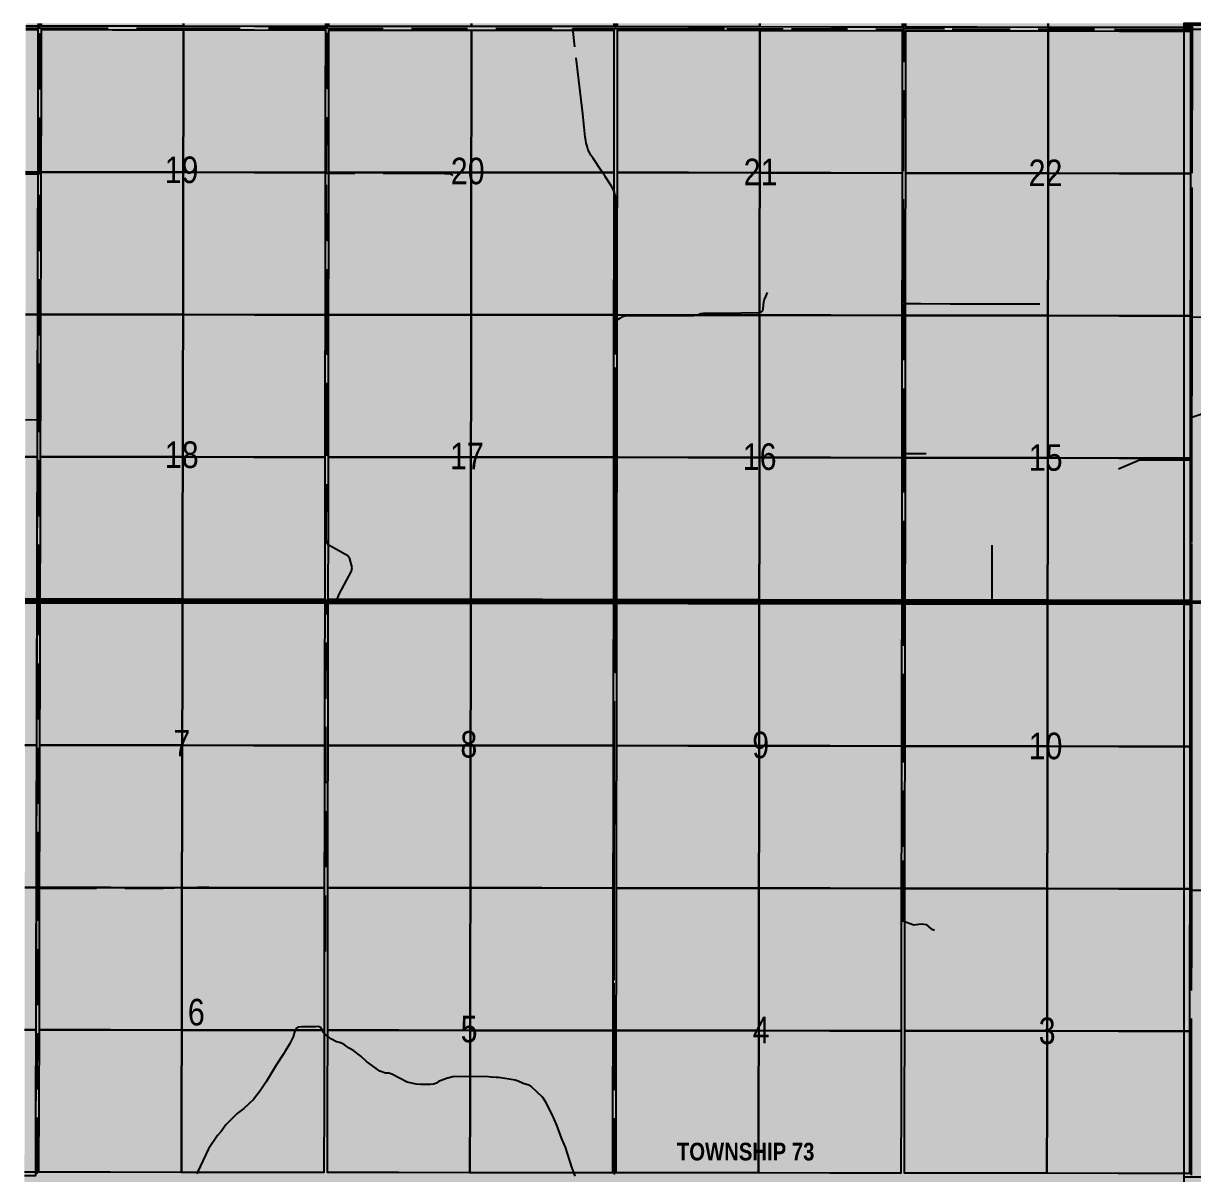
# Model space of a CAD drawing. Extents: x 357394 to 360637, y 6127381 to 6130734.
# Drawn here: x 358637 to 359297, y 6129215 to 6129864 of the extents above; entities that cross this region are included whole.
import ezdxf
from ezdxf.enums import TextEntityAlignment as Align

# ---------------------------------------------------------------- set-up
doc = ezdxf.new("R2010")
doc.units = 0
doc.header["$LTSCALE"] = 5
doc.linetypes.add('DASHED2', pattern=[9.525, 6.35, -3.175])
for name, color, linetype in [('D-TXT', 6, 'Continuous'), ('Quarters', 8, 'Continuous'), ('RoadSeg', 57, 'DASHED2'), ('ROUTE-MAP-HWY', 2, 'Continuous'), ('S-7', 6, 'Continuous'), ('T-WATER', 160, 'Continuous'), ('T-WATER-H', 133, 'Continuous'), ('Townships', 57, 'Continuous')]:
    doc.layers.add(name, color=color, linetype=linetype)
doc.layers.add('ROUTE-MAP-BACKGROUND-H', color=7, linetype='Continuous', true_color=0xf0ebff)
doc.layers.add('Sections', color=7, linetype='Continuous', true_color=0x13f661)
doc.styles.add('120', font='ARIALN.TTF', dxfattribs={"height": 13})
doc.styles.add('BOLD', font='ARIALNB.TTF')

msp = doc.modelspace()

# ---------------------------------------------------------------- hatches: boundary and pattern name
at = {"layer": 'ROUTE-MAP-BACKGROUND-H'}
h = msp.add_hatch(color=256, dxfattribs=at)
h.dxf.hatch_style = 1
h.paths.add_polyline_path([(360599.435, 6129864.348), (358638.329, 6129864.348), (358637.169, 6128886.055), (360599.435, 6128886.055)])
at = {"layer": 'T-WATER-H', "linetype": 'Continuous'}
h = msp.add_hatch(color=256, dxfattribs=at)
h.dxf.hatch_style = 1
h.paths.add_polyline_path([(358956.768, 6129182.88), (358955.5, 6129188.225), (358953.846, 6129193.176), (358952.584, 6129198.336), (358948.496, 6129213.224), (358947.74, 6129215.239), (358946.549, 6129218.226), (358942.883, 6129229.593), (358940.934, 6129234.224), (358937.983, 6129242.018), (358935.39, 6129248.026), (358931.862, 6129255.102), (358930.177, 6129257.744), (358923.582, 6129263.823), (358922.26, 6129264.695), (358919.032, 6129265.589), (358916.191, 6129266.895), (358914.478, 6129267.429), (358905.333, 6129268.927), (358903.832, 6129268.978), (358901.229, 6129269.093), (358898.015, 6129269.587), (358889.034, 6129269.395), (358881.129, 6129269.445), (358879.335, 6129269.287), (358875.864, 6129268.477), (358871.323, 6129266.733), (358870.054, 6129265.793), (358868.472, 6129265.242), (358866.682, 6129264.985), (358861.179, 6129264.906), (358858.674, 6129265.126), (358853.64, 6129266.263), (358845.002, 6129270.889), (358843.189, 6129271.33), (358841.285, 6129271.469), (358838.155, 6129272.467), (358830.68, 6129278.022), (358827.385, 6129281.014), (358823.491, 6129284.078), (358820.844, 6129285.592), (358818.286, 6129287.409), (358816.963, 6129288.166), (358815.446, 6129288.717), (358813.732, 6129289.162), (358810.885, 6129290.669), (358808.84, 6129292.103), (358808.621, 6129292.278), (358807.388, 6129293.257), (358806.597, 6129294.243), (358805.686, 6129295.743), (358804.97, 6129296.977), (358803.544, 6129297.83), (358801.853, 6129297.576), (358796.161, 6129297.493), (358794.158, 6129297.629), (358792.265, 6129297.468), (358790.993, 6129296.628), (358790.133, 6129295.401), (358789.244, 6129291.975), (358787.18, 6129287.812), (358784.71, 6129283.835), (358784.053, 6129282.515), (358779.668, 6129275.978), (358774.077, 6129266.506), (358770.641, 6129261.499), (358766.806, 6129256.479), (358761.374, 6129251.408), (358757.668, 6129248.591), (358751.274, 6129242.293), (358748.597, 6129238.51), (358746.571, 6129236.247), (358741.52, 6129228.591), (358735.207, 6129215.416), (358734.786, 6129214.467), (358734.316, 6129213.407), (358733.943, 6129212.554), (358730.261, 6129205.841), (358727.788, 6129201.964), (358727.237, 6129200.448), (358726.057, 6129198.234), (358725.729, 6129197.601), (358722.083, 6129192.887), (358721.529, 6129191.47), (358722.08, 6129189.889), (358723.017, 6129188.72), (358723.66, 6129187.342), (358723.808, 6129185.848), (358723.473, 6129183.838), (358721.109, 6129179.665), (358721.946, 6129178.493), (358723.266, 6129177.836), (358726.035, 6129177.346), (358728.299, 6129176.698), (358731.339, 6129175.397), (358735.322, 6129172.727), (358738.908, 6129169.944), (358740.489, 6129167.397), (358741.036, 6129165.915), (358741.191, 6129164.222), (358742.295, 6129160.959), (358743.045, 6129159.385), (358744.483, 6129155.034), (358746.641, 6129153.205), (358748.608, 6129151.069), (358751.125, 6129147.353), (358752.613, 6129144.603), (358757.657, 6129136.87), (358759.284, 6129132.534), (358759.82, 6129128.645), (358760.473, 6129126.968), (358762.601, 6129122.939), (358765.238, 6129115.529), (358766.631, 6129112.576), (358768.959, 6129108.553), (358770.346, 6129105.8), (358772.124, 6129103.359), (358772.871, 6129101.884), (358774.847, 6129099.449), (358776.531, 6129096.805), (358781.891, 6129085.485), (358783.732, 6129081.047), (358786.06, 6129077.025), (358788.87, 6129073.518), (358790.004, 6129072.455), (358801.192, 6129060.123), (358804.885, 6129057.144), (358806.363, 6129055.737), (358806.507, 6129055.627), (358807.045, 6129055.215), (358808.373, 6129054.557), (358809.888, 6129053.807), (358813.326, 6129052.631), (358814.129, 6129052.426), (358816.145, 6129051.91), (358817.668, 6129051.159), (358824.262, 6129044.975), (358826.529, 6129042.85), (358827.755, 6129041.99), (358830.221, 6129039.87), (358835.527, 6129036.443), (358838.567, 6129035.142), (358842.733, 6129032.977), (358844.25, 6129032.426), (358847.668, 6129031.839), (358853.851, 6129032.237), (358860.817, 6129033.16), (358868.693, 6129033.713), (358874.068, 6129034.385), (358885.535, 6129035.153), (358887.216, 6129035.707), (358888.749, 6129036.655), (358888.884, 6129036.739), (358891.134, 6129038.129), (358894.409, 6129038.834), (358895.987, 6129039.484), (358901.05, 6129040.546), (358906.768, 6129043.029), (358910.121, 6129044.437), (358911.29, 6129045.374), (358913.41, 6129047.84), (358914.167, 6129049.164), (358917.061, 6129052.449), (358917.099, 6129052.492), (358918.423, 6129053.598), (358920.871, 6129055.176), (358925.207, 6129057.115), (358933.25, 6129061.871), (358934.417, 6129062.908), (358938.263, 6129067.629), (358942.761, 6129073.87), (358944.265, 6129076.816), (358947.144, 6129080.507), (358948.554, 6129083.353), (358950.271, 6129085.908), (358950.926, 6129087.328), (358952.537, 6129090.08), (358952.992, 6129091.494), (358953.238, 6129093.197), (358956.856, 6129105.106), (358959.925, 6129128.007), (358960.095, 6129132.895), (358960.342, 6129140.016), (358960.278, 6129148.31), (358959.899, 6129157.002), (358959.251, 6129164.773)])

# ---------------------------------------------------------------- linework, layer by layer
at = {"layer": 'Quarters'}
for points in [[(358645.193, 6129864.348), (358645.19, 6129862.812), (358638.327, 6129862.833)], [(358727.326, 6129864.348), (358727.324, 6129862.694), (358687.262, 6129862.752), (358647.2, 6129862.81), (358647.203, 6129864.348)], [(358807.436, 6129864.348), (358807.434, 6129862.57), (358767.379, 6129862.632), (358727.324, 6129862.694), (358727.326, 6129864.348)], [(358889.893, 6129864.348), (358889.892, 6129862.562), (358849.668, 6129862.566), (358809.444, 6129862.57), (358809.447, 6129864.348)], [(358970.261, 6129864.348), (358970.259, 6129862.581), (358930.076, 6129862.571), (358889.892, 6129862.562), (358889.893, 6129864.348)], [(359052.679, 6129864.348), (359052.678, 6129862.382), (359012.475, 6129862.479), (358972.273, 6129862.576), (358972.274, 6129864.348)], [(359133.06, 6129864.348), (359133.058, 6129862.192), (359092.868, 6129862.287), (359052.678, 6129862.382), (359052.679, 6129864.348)], [(359215.452, 6129864.348), (359215.45, 6129862.074), (359175.26, 6129862.132), (359135.071, 6129862.191), (359135.073, 6129864.348)], [(359295.818, 6129864.348), (359295.816, 6129861.945), (359255.633, 6129862.009), (359215.45, 6129862.074), (359215.452, 6129864.348)], [(358638.325, 6129860.821), (358645.185, 6129860.801), (358645.097, 6129820.591), (358645.008, 6129780.381), (358638.229, 6129780.401)], [(359291.941, 6129863.328), (359295.817, 6129863.331), (359295.816, 6129861.945), (359291.941, 6129861.951)], [(359291.941, 6129859.939), (359295.812, 6129859.933), (359295.786, 6129819.741), (359295.759, 6129779.55), (359291.941, 6129779.556)], [(358638.229, 6129780.401), (358645.008, 6129780.381), (358644.921, 6129740.17), (358644.834, 6129699.96), (358638.134, 6129699.981)], [(359291.941, 6129779.556), (359295.759, 6129779.55), (359295.72, 6129739.349), (359295.682, 6129699.148), (359291.941, 6129699.154)], [(358638.134, 6129699.981), (358644.834, 6129699.96), (358644.744, 6129659.754), (358644.653, 6129619.548), (358638.039, 6129619.568)], [(359291.941, 6129699.154), (359295.682, 6129699.148), (359295.644, 6129658.948), (359295.605, 6129618.748), (359291.941, 6129618.754)], [(358638.039, 6129619.568), (358644.653, 6129619.548), (358644.565, 6129579.339), (358644.478, 6129539.13), (358637.943, 6129539.15)], [(359291.941, 6129618.754), (359295.605, 6129618.748), (359295.568, 6129578.558), (359295.53, 6129538.369), (359291.941, 6129538.373)], [(358637.941, 6129537.139), (358644.473, 6129537.119), (358644.385, 6129496.91), (358644.297, 6129456.701), (358637.845, 6129456.721)], [(359291.941, 6129536.361), (359295.526, 6129536.357), (359295.487, 6129496.149), (359295.448, 6129455.941), (359291.941, 6129455.946)], [(358637.845, 6129456.721), (358644.297, 6129456.701), (358644.209, 6129416.485), (358644.121, 6129376.27), (358637.75, 6129376.291)], [(359291.941, 6129455.946), (359295.448, 6129455.941), (359295.4, 6129415.721), (359295.352, 6129375.502), (359291.941, 6129375.507)], [(358637.75, 6129376.291), (358644.121, 6129376.27), (358644.03, 6129336.068), (358643.939, 6129295.866), (358637.655, 6129295.886)], [(359291.941, 6129375.507), (359295.352, 6129375.502), (359295.301, 6129335.318), (359295.249, 6129295.133), (359291.941, 6129295.138)], [(358637.655, 6129295.886), (358643.939, 6129295.866), (358643.842, 6129255.661), (358643.744, 6129215.456), (358637.559, 6129215.474)], [(359291.941, 6129295.138), (359295.249, 6129295.133), (359295.203, 6129254.942), (359295.156, 6129214.751), (359291.941, 6129214.754)]]:
    msp.add_lwpolyline(points, dxfattribs=at)
for points in [[(358727.253, 6129820.475), (358727.186, 6129780.268), (358687.103, 6129780.323), (358647.019, 6129780.378), (358647.106, 6129820.589), (358647.192, 6129860.801), (358687.256, 6129860.742), (358727.32, 6129860.683), (358727.253, 6129820.475)], [(358807.387, 6129820.353), (358807.341, 6129780.147), (358767.264, 6129780.207), (358727.186, 6129780.268), (358727.253, 6129820.475), (358727.32, 6129860.683), (358767.376, 6129860.621), (358807.432, 6129860.56), (358807.387, 6129820.353)], [(358889.844, 6129820.338), (358889.798, 6129780.125), (358849.575, 6129780.136), (358809.351, 6129780.146), (358809.397, 6129820.353), (358809.442, 6129860.559), (358849.666, 6129860.555), (358889.89, 6129860.551), (358889.844, 6129820.338)], [(358970.25, 6129820.34), (358970.242, 6129780.111), (358930.02, 6129780.118), (358889.798, 6129780.125), (358889.844, 6129820.338), (358889.89, 6129860.551), (358930.074, 6129860.561), (358970.258, 6129860.57), (358970.25, 6129820.34)], [(359052.644, 6129820.165), (359052.603, 6129779.954), (359012.428, 6129780.03), (358972.253, 6129780.107), (358972.262, 6129820.336), (358972.271, 6129860.565), (359012.479, 6129860.471), (359052.686, 6129860.377), (359052.644, 6129820.165)], [(359133.023, 6129819.992), (359132.99, 6129779.803), (359092.796, 6129779.878), (359052.603, 6129779.954), (359052.644, 6129820.165), (359052.686, 6129860.377), (359092.871, 6129860.279), (359133.056, 6129860.181), (359133.023, 6129819.992)], [(359215.413, 6129819.868), (359215.38, 6129779.675), (359175.191, 6129779.737), (359135.001, 6129779.8), (359135.034, 6129819.989), (359135.066, 6129860.178), (359175.256, 6129860.12), (359215.446, 6129860.062), (359215.413, 6129819.868)], [(359295.786, 6129819.741), (359295.759, 6129779.55), (359255.569, 6129779.613), (359215.38, 6129779.675), (359215.413, 6129819.868), (359215.446, 6129860.062), (359255.629, 6129859.997), (359295.812, 6129859.933), (359295.786, 6129819.741)], [(358727.118, 6129740.063), (358727.05, 6129699.859), (358686.947, 6129699.909), (358646.844, 6129699.959), (358646.932, 6129740.168), (358647.019, 6129780.378), (358687.103, 6129780.323), (358727.186, 6129780.268), (358727.118, 6129740.063)], [(358807.296, 6129739.951), (358807.252, 6129699.754), (358767.151, 6129699.806), (358727.05, 6129699.859), (358727.118, 6129740.063), (358727.186, 6129780.268), (358767.264, 6129780.207), (358807.341, 6129780.147), (358807.296, 6129739.951)], [(358889.689, 6129699.711), (358849.476, 6129699.732), (358809.262, 6129699.753), (358809.307, 6129739.95), (358809.351, 6129780.146), (358849.575, 6129780.136), (358889.798, 6129780.125), (358889.744, 6129739.918), (358889.689, 6129699.711)], [(358970.18, 6129739.892), (358970.117, 6129699.673), (358929.903, 6129699.692), (358889.689, 6129699.711), (358889.744, 6129739.918), (358889.798, 6129780.125), (358930.02, 6129780.118), (358970.242, 6129780.111), (358970.18, 6129739.892)], [(359052.563, 6129739.746), (359052.523, 6129699.538), (359012.325, 6129699.604), (358972.128, 6129699.67), (358972.19, 6129739.889), (358972.253, 6129780.107), (359012.428, 6129780.03), (359052.603, 6129779.954), (359052.563, 6129739.746)], [(359132.953, 6129739.605), (359132.916, 6129699.407), (359092.72, 6129699.473), (359052.523, 6129699.538), (359052.563, 6129739.746), (359052.603, 6129779.954), (359092.796, 6129779.878), (359132.99, 6129779.803), (359132.953, 6129739.605)], [(359215.344, 6129739.476), (359215.308, 6129699.277), (359175.117, 6129699.341), (359134.927, 6129699.404), (359134.964, 6129739.602), (359135.001, 6129779.8), (359175.191, 6129779.737), (359215.38, 6129779.675), (359215.344, 6129739.476)], [(359295.72, 6129739.349), (359295.682, 6129699.148), (359255.495, 6129699.212), (359215.308, 6129699.277), (359215.344, 6129739.476), (359215.38, 6129779.675), (359255.569, 6129779.613), (359295.759, 6129779.55), (359295.72, 6129739.349)], [(358726.981, 6129659.658), (358726.912, 6129619.458), (358686.788, 6129619.502), (358646.664, 6129619.546), (358646.754, 6129659.753), (358646.844, 6129699.959), (358686.947, 6129699.909), (358727.05, 6129699.859), (358726.981, 6129659.658)], [(358807.203, 6129659.562), (358807.155, 6129619.369), (358767.033, 6129619.413), (358726.912, 6129619.458), (358726.981, 6129659.658), (358727.05, 6129699.859), (358767.151, 6129699.806), (358807.252, 6129699.754), (358807.203, 6129659.562)], [(358889.606, 6129619.304), (358849.386, 6129619.336), (358809.165, 6129619.367), (358809.214, 6129659.56), (358809.262, 6129699.753), (358849.476, 6129699.732), (358889.689, 6129699.711), (358889.648, 6129659.507), (358889.606, 6129619.304)], [(358889.689, 6129699.711), (358929.903, 6129699.692), (358970.117, 6129699.673), (358970.083, 6129659.464), (358970.048, 6129619.255), (358929.827, 6129619.279), (358889.606, 6129619.304), (358889.648, 6129659.507), (358889.689, 6129699.711)], [(359052.487, 6129659.335), (359052.451, 6129619.132), (359012.255, 6129619.192), (358972.059, 6129619.252), (358972.093, 6129659.461), (358972.128, 6129699.67), (359012.325, 6129699.604), (359052.523, 6129699.538), (359052.487, 6129659.335)], [(359132.879, 6129659.206), (359132.843, 6129619.006), (359092.647, 6129619.069), (359052.451, 6129619.132), (359052.487, 6129659.335), (359052.523, 6129699.538), (359092.72, 6129699.473), (359132.916, 6129699.407), (359132.879, 6129659.206)], [(359215.266, 6129659.08), (359215.225, 6129618.882), (359175.039, 6129618.943), (359134.853, 6129619.003), (359134.89, 6129659.204), (359134.927, 6129699.404), (359175.117, 6129699.341), (359215.308, 6129699.277), (359215.266, 6129659.08)], [(359295.644, 6129658.948), (359295.605, 6129618.748), (359255.415, 6129618.815), (359215.225, 6129618.882), (359215.266, 6129659.08), (359215.308, 6129699.277), (359255.495, 6129699.212), (359295.682, 6129699.148), (359295.644, 6129658.948)], [(358726.844, 6129579.245), (358726.775, 6129539.033), (358686.632, 6129539.08), (358646.488, 6129539.128), (358646.576, 6129579.337), (358646.664, 6129619.546), (358686.788, 6129619.502), (358726.912, 6129619.458), (358726.844, 6129579.245)], [(358807.105, 6129579.154), (358807.055, 6129538.939), (358766.915, 6129538.986), (358726.775, 6129539.033), (358726.844, 6129579.245), (358726.912, 6129619.458), (358767.033, 6129619.413), (358807.155, 6129619.369), (358807.105, 6129579.154)], [(358889.563, 6129579.093), (358889.52, 6129538.881), (358849.293, 6129538.909), (358809.066, 6129538.937), (358809.115, 6129579.152), (358809.165, 6129619.367), (358849.386, 6129619.336), (358889.606, 6129619.304), (358889.563, 6129579.093)], [(358889.606, 6129619.304), (358929.827, 6129619.279), (358970.048, 6129619.255), (358970.014, 6129579.045), (358969.98, 6129538.835), (358929.75, 6129538.858), (358889.52, 6129538.881), (358889.563, 6129579.093), (358889.606, 6129619.304)], [(359052.417, 6129578.921), (359052.382, 6129538.709), (359012.186, 6129538.771), (358971.991, 6129538.832), (358972.025, 6129579.042), (358972.059, 6129619.252), (359012.255, 6129619.192), (359052.451, 6129619.132), (359052.417, 6129578.921)], [(359132.803, 6129578.798), (359132.764, 6129538.589), (359092.573, 6129538.649), (359052.382, 6129538.709), (359052.417, 6129578.921), (359052.451, 6129619.132), (359092.647, 6129619.069), (359132.843, 6129619.006), (359132.803, 6129578.798)], [(359215.183, 6129578.675), (359215.141, 6129538.468), (359174.957, 6129538.528), (359134.774, 6129538.587), (359134.814, 6129578.795), (359134.853, 6129619.003), (359175.039, 6129618.943), (359215.225, 6129618.882), (359215.183, 6129578.675)], [(359295.568, 6129578.558), (359295.53, 6129538.369), (359255.335, 6129538.418), (359215.141, 6129538.468), (359215.183, 6129578.675), (359215.225, 6129618.882), (359255.415, 6129618.815), (359295.605, 6129618.748), (359295.568, 6129578.558)], [(358726.699, 6129496.811), (358726.625, 6129456.601), (358686.467, 6129456.649), (358646.308, 6129456.698), (358646.396, 6129496.908), (358646.484, 6129537.117), (358686.628, 6129537.07), (358726.772, 6129537.022), (358726.699, 6129496.811)], [(358806.993, 6129496.715), (358806.932, 6129456.503), (358766.779, 6129456.552), (358726.625, 6129456.601), (358726.699, 6129496.811), (358726.772, 6129537.022), (358766.912, 6129536.975), (358807.053, 6129536.928), (358806.993, 6129496.715)], [(358889.457, 6129496.658), (358889.396, 6129456.446), (358849.169, 6129456.473), (358808.943, 6129456.501), (358809.003, 6129496.714), (358809.063, 6129536.927), (358849.29, 6129536.899), (358889.518, 6129536.871), (358889.457, 6129496.658)], [(358969.918, 6129496.609), (358969.859, 6129456.393), (358929.628, 6129456.419), (358889.396, 6129456.446), (358889.457, 6129496.658), (358889.518, 6129536.871), (358929.748, 6129536.848), (358969.978, 6129536.825), (358969.918, 6129496.609)], [(359052.32, 6129496.487), (359052.259, 6129456.276), (359012.064, 6129456.333), (358971.869, 6129456.39), (358971.929, 6129496.606), (358971.988, 6129536.823), (359012.184, 6129536.76), (359052.38, 6129536.698), (359052.32, 6129496.487)], [(359132.705, 6129496.371), (359132.648, 6129456.163), (359092.454, 6129456.22), (359052.259, 6129456.276), (359052.32, 6129496.487), (359052.38, 6129536.698), (359092.571, 6129536.639), (359132.761, 6129536.579), (359132.705, 6129496.371)], [(359215.09, 6129496.253), (359215.042, 6129456.049), (359174.85, 6129456.105), (359134.659, 6129456.16), (359134.715, 6129496.367), (359134.77, 6129536.573), (359174.955, 6129536.515), (359215.139, 6129536.457), (359215.09, 6129496.253)], [(359295.487, 6129496.149), (359295.448, 6129455.941), (359255.245, 6129455.995), (359215.042, 6129456.049), (359215.09, 6129496.253), (359215.139, 6129536.457), (359255.333, 6129536.407), (359295.526, 6129536.357), (359295.487, 6129496.149)], [(358726.625, 6129456.601), (358726.552, 6129416.387), (358726.479, 6129376.173), (358686.305, 6129376.221), (358646.132, 6129376.268), (358646.22, 6129416.483), (358646.308, 6129456.698), (358686.467, 6129456.649), (358726.625, 6129456.601)], [(358726.479, 6129376.173), (358726.552, 6129416.387), (358726.625, 6129456.601), (358766.779, 6129456.552), (358806.932, 6129456.503), (358806.871, 6129416.29), (358806.809, 6129376.078), (358766.644, 6129376.125), (358726.479, 6129376.173)], [(358889.345, 6129416.232), (358889.293, 6129376.018), (358849.057, 6129376.047), (358808.821, 6129376.076), (358808.882, 6129416.289), (358808.943, 6129456.501), (358849.169, 6129456.473), (358889.396, 6129456.446), (358889.345, 6129416.232)], [(358969.799, 6129416.176), (358969.74, 6129375.96), (358929.517, 6129375.989), (358889.293, 6129376.018), (358889.345, 6129416.232), (358889.396, 6129456.446), (358929.628, 6129456.419), (358969.859, 6129456.393), (358969.799, 6129416.176)], [(359052.199, 6129416.065), (359052.139, 6129375.854), (359011.945, 6129375.905), (358971.751, 6129375.957), (358971.81, 6129416.173), (358971.869, 6129456.39), (359012.064, 6129456.333), (359052.259, 6129456.276), (359052.199, 6129416.065)], [(359132.591, 6129415.956), (359132.535, 6129375.749), (359092.337, 6129375.802), (359052.139, 6129375.854), (359052.199, 6129416.065), (359052.259, 6129456.276), (359092.454, 6129456.22), (359132.648, 6129456.163), (359132.591, 6129415.956)], [(359214.993, 6129415.841), (359214.944, 6129375.632), (359174.745, 6129375.689), (359134.546, 6129375.746), (359134.602, 6129415.953), (359134.659, 6129456.16), (359174.85, 6129456.105), (359215.042, 6129456.049), (359214.993, 6129415.841)], [(359295.4, 6129415.721), (359295.352, 6129375.502), (359255.148, 6129375.567), (359214.944, 6129375.632), (359214.993, 6129415.841), (359215.042, 6129456.049), (359255.245, 6129455.995), (359295.448, 6129455.941), (359295.4, 6129415.721)], [(358726.479, 6129376.173), (358726.404, 6129335.971), (358726.329, 6129295.769), (358686.14, 6129295.817), (358645.95, 6129295.864), (358646.041, 6129336.066), (358646.132, 6129376.268), (358686.305, 6129376.221), (358726.479, 6129376.173)], [(358806.757, 6129335.874), (358806.706, 6129295.671), (358766.518, 6129295.72), (358726.329, 6129295.769), (358726.404, 6129335.971), (358726.479, 6129376.173), (358766.644, 6129376.125), (358806.809, 6129376.078), (358806.757, 6129335.874)], [(358889.177, 6129295.594), (358848.954, 6129295.631), (358808.732, 6129295.668), (358808.776, 6129335.872), (358808.821, 6129376.076), (358849.057, 6129376.047), (358889.293, 6129376.018), (358889.235, 6129335.806), (358889.177, 6129295.594)], [(358969.682, 6129335.748), (358969.623, 6129295.536), (358929.4, 6129295.565), (358889.177, 6129295.594), (358889.235, 6129335.806), (358889.293, 6129376.018), (358929.517, 6129375.989), (358969.74, 6129375.96), (358969.682, 6129335.748)], [(359052.087, 6129335.648), (359052.035, 6129295.442), (359011.835, 6129295.49), (358971.634, 6129295.537), (358971.692, 6129335.747), (358971.751, 6129375.957), (359011.945, 6129375.905), (359052.139, 6129375.854), (359052.087, 6129335.648)], [(359052.035, 6129295.442), (359052.087, 6129335.648), (359052.139, 6129375.854), (359092.337, 6129375.802), (359132.535, 6129375.749), (359132.478, 6129335.543), (359132.422, 6129295.336), (359092.228, 6129295.389), (359052.035, 6129295.442)], [(359214.892, 6129335.433), (359214.841, 6129295.233), (359174.637, 6129295.283), (359134.432, 6129295.333), (359134.489, 6129335.54), (359134.546, 6129375.746), (359174.745, 6129375.689), (359214.944, 6129375.632), (359214.892, 6129335.433)], [(359295.301, 6129335.318), (359295.249, 6129295.133), (359255.045, 6129295.183), (359214.841, 6129295.233), (359214.892, 6129335.433), (359214.944, 6129375.632), (359255.148, 6129375.567), (359295.352, 6129375.502), (359295.301, 6129335.318)], [(358726.256, 6129255.563), (358726.183, 6129215.357), (358685.969, 6129215.405), (358645.755, 6129215.454), (358645.853, 6129255.659), (358645.95, 6129295.864), (358686.14, 6129295.817), (358726.329, 6129295.769), (358726.256, 6129255.563)], [(358806.654, 6129255.468), (358806.602, 6129215.265), (358766.392, 6129215.311), (358726.183, 6129215.357), (358726.256, 6129255.563), (358726.329, 6129295.769), (358766.518, 6129295.72), (358806.706, 6129295.671), (358806.654, 6129255.468)], [(358889.177, 6129295.594), (358889.115, 6129255.386), (358889.052, 6129215.177), (358848.833, 6129215.22), (358808.613, 6129215.263), (358808.672, 6129255.466), (358808.732, 6129295.668), (358848.954, 6129295.631), (358889.177, 6129295.594)], [(359052.035, 6129295.442), (359051.988, 6129255.244), (359051.941, 6129215.046), (359011.73, 6129215.099), (358971.518, 6129215.151), (358971.576, 6129255.344), (358971.634, 6129295.537), (359011.835, 6129295.49), (359052.035, 6129295.442)], [(359132.365, 6129255.129), (359132.308, 6129214.922), (359092.125, 6129214.984), (359051.941, 6129215.046), (359051.988, 6129255.244), (359052.035, 6129295.442), (359092.228, 6129295.389), (359132.422, 6129295.336), (359132.365, 6129255.129)], [(359214.789, 6129255.034), (359214.738, 6129214.835), (359174.528, 6129214.878), (359134.319, 6129214.92), (359134.376, 6129255.127), (359134.432, 6129295.333), (359174.637, 6129295.283), (359214.841, 6129295.233), (359214.789, 6129255.034)], [(359295.203, 6129254.942), (359295.156, 6129214.751), (359254.947, 6129214.793), (359214.738, 6129214.835), (359214.789, 6129255.034), (359214.841, 6129295.233), (359255.045, 6129295.183), (359295.249, 6129295.133), (359295.203, 6129254.942)]]:
    msp.add_lwpolyline(points, close=True, dxfattribs=at)
at = {"layer": 'RoadSeg'}
for p, q in [((358646.186, 6129861.868), (358646.191, 6129864.348)), ((359134.037, 6129861.173), (359134.038, 6129864.348)), ((359296.846, 6129860.848), (359296.846, 6129864.348)), ((358644.666, 6129861.624), (358646.186, 6129861.868)), ((358645.996, 6129779.436), (358646.186, 6129861.868)), ((358646.186, 6129861.868), (358647.683, 6129861.608)), ((358808.125, 6129779.585), (358808.347, 6129861.566)), ((358808.347, 6129861.566), (358947.127, 6129861.454)), ((359296.846, 6129860.848), (359296.846, 6129863.332)), ((358645.182, 6129779.457), (358645.996, 6129779.436)), ((358645.674, 6129640.43), (358645.996, 6129779.436)), ((358644.842, 6129640.406), (358645.674, 6129640.43)), ((358645.452, 6129538.195), (358645.674, 6129640.43)), ((359133.789, 6129621.381), (359146.499, 6129621.394)), ((359183.79, 6129537.866), (359183.812, 6129574.577)), ((358645.075, 6129375.872), (358645.452, 6129538.195)), ((358645.452, 6129538.195), (358807.867, 6129537.964)), ((358807.527, 6129340.037), (358807.836, 6129536.104)), ((358807.836, 6129536.104), (358807.867, 6129537.964)), ((358807.867, 6129537.964), (358813.973, 6129537.961)), ((358813.973, 6129537.961), (358814.145, 6129539.008)), ((358813.973, 6129537.961), (358970.908, 6129537.896)), ((358970.889, 6129535.936), (358970.908, 6129537.896)), ((358970.908, 6129537.896), (358970.893, 6129538.936)), ((358970.908, 6129537.896), (359133.601, 6129537.639)), ((359133.601, 6129537.639), (359183.785, 6129537.604)), ((359133.795, 6129536.064), (359133.601, 6129537.639)), ((359183.785, 6129537.604), (359183.79, 6129537.866)), ((359183.785, 6129537.604), (359296.478, 6129537.447)), ((359296.478, 6129537.447), (359296.534, 6129538.89)), ((359296.478, 6129537.447), (359296.534, 6129538.89)), ((359296.541, 6129535.873), (359296.478, 6129537.447)), ((359296.541, 6129535.873), (359296.478, 6129537.447)), ((358644.703, 6129214.529), (358645.075, 6129375.872)), ((358645.075, 6129375.872), (358646.53, 6129375.882)), ((359296.474, 6129374.73), (359366.674, 6129374.787))]:
    msp.add_line(p, q, dxfattribs=at)
for points in [[(358808.347, 6129861.566), (358808.351, 6129864.348)], [(358971.344, 6129861.455), (358971.329, 6129864.348)], [(358638.326, 6129861.654), (358644.666, 6129861.624)], [(358647.683, 6129861.608), (358653.081, 6129861.573), (358727.615, 6129861.579), (358786.896, 6129861.6), (358808.347, 6129861.566)], [(358947.127, 6129861.454), (358957.314, 6129861.526), (358964.903, 6129861.48), (358971.344, 6129861.455)], [(358971.045, 6129696.136), (358971.056, 6129698.591), (358971.101, 6129721.823), (358971.175, 6129743.369), (358971.219, 6129760.036), (358971.256, 6129764.028), (358971.227, 6129765.598), (358971.106, 6129766.774), (358970.861, 6129767.965), (358970.537, 6129769.071), (358970.109, 6129770.153), (358969.536, 6129771.272), (358969.181, 6129772.005), (358968.571, 6129772.957), (358965.42, 6129777.794), (358963.053, 6129781.258), (358958.319, 6129788.321), (358957.294, 6129789.984), (358956.567, 6129791.388), (358955.838, 6129792.812), (358955.295, 6129794.283), (358954.946, 6129795.492), (358954.681, 6129796.641), (358954.424, 6129798.245), (358954.155, 6129800.16), (358952.658, 6129813.303), (358948.321, 6129851.168), (358947.127, 6129861.454)], [(358971.344, 6129861.455), (359000.909, 6129861.426), (359034.077, 6129861.384), (359070.495, 6129861.301), (359125.341, 6129861.168), (359134.037, 6129861.173)], [(359133.89, 6129706.12), (359133.875, 6129715.166), (359133.843, 6129733.249), (359133.816, 6129794.824), (359134.037, 6129861.173)], [(359296.846, 6129860.848), (359284.592, 6129860.755), (359241.545, 6129860.813), (359193.021, 6129860.912), (359156.913, 6129861.009), (359134.037, 6129861.173)], [(359296.846, 6129860.848), (359291.941, 6129860.811)], [(359296.64, 6129698.233), (359296.665, 6129717.983), (359296.692, 6129739.882), (359296.743, 6129779.747), (359296.736, 6129807.576), (359296.846, 6129822.82), (359296.846, 6129851.621), (359296.846, 6129860.848)], [(359296.64, 6129698.233), (359296.665, 6129717.983), (359296.692, 6129739.882), (359296.743, 6129779.747), (359296.736, 6129807.576), (359296.846, 6129822.82), (359296.846, 6129851.621), (359296.846, 6129860.848)], [(359438.292, 6129860.919), (359310.665, 6129860.831), (359296.846, 6129860.848)], [(358638.228, 6129779.444), (358645.182, 6129779.457)], [(358814.145, 6129539.008), (358814.961, 6129541.635), (358822.235, 6129554.971), (358822.571, 6129556.983), (358821.312, 6129561.944), (358820.058, 6129563.605), (358809.057, 6129569.753), (358807.871, 6129572.416), (358808.184, 6129629.491), (358808.17, 6129693.738), (358808.125, 6129779.585)], [(358879.285, 6129778.367), (358877.96, 6129779.125), (358871.742, 6129779.626), (358808.125, 6129779.585)], [(359056.867, 6129712.304), (359055.936, 6129710.073), (359055.168, 6129708.298), (359054.719, 6129706.967), (359054.522, 6129705.132), (359054.413, 6129703.025), (359054.092, 6129701.993), (359053.429, 6129701.225), (359052.179, 6129700.941), (359042.006, 6129700.664), (359030.373, 6129700.518), (359022.941, 6129700.553), (359020.72, 6129700.51), (359019.311, 6129700.307), (359018.358, 6129700.001), (359016.939, 6129699.484), (359015.258, 6129699.214), (359012.408, 6129699.161), (358999.216, 6129699.229), (358980.737, 6129699.206), (358978.321, 6129699.129), (358976.56, 6129698.965), (358975.009, 6129698.531), (358973.753, 6129697.851), (358971.045, 6129696.136)], [(359133.789, 6129621.381), (359133.762, 6129626.412), (359133.89, 6129706.12)], [(359133.89, 6129706.12), (359143.509, 6129706.041), (359160.052, 6129705.972), (359179.036, 6129705.951), (359214.807, 6129705.911)], [(359377.048, 6129668.705), (359376.853, 6129696.606), (359375.903, 6129698.177), (359374.088, 6129698.618), (359368.282, 6129698.733), (359296.64, 6129698.233)], [(358970.893, 6129538.936), (358970.977, 6129566.706), (358970.921, 6129594.225), (358970.931, 6129613.682), (358970.942, 6129638.311), (358970.961, 6129677.242), (358971.045, 6129696.136)], [(359296.584, 6129641.915), (359296.632, 6129665.836), (359296.635, 6129686.347), (359296.64, 6129698.233)], [(359296.584, 6129641.915), (359296.632, 6129665.836), (359296.635, 6129686.347), (359296.64, 6129698.233)], [(358644.842, 6129640.406), (358638.244, 6129640.294), (358638.063, 6129640.258)], [(359296.584, 6129641.915), (359305.984, 6129645.118), (359308.379, 6129645.295)], [(359296.584, 6129641.915), (359305.984, 6129645.118), (359308.379, 6129645.295)], [(359296.625, 6129617.804), (359296.594, 6129636.121), (359296.584, 6129641.915)], [(359296.625, 6129617.804), (359296.594, 6129636.121), (359296.584, 6129641.915)], [(359133.601, 6129537.639), (359133.627, 6129539.357), (359133.74, 6129551.686), (359133.789, 6129621.381)], [(359255.21, 6129612.68), (359267.051, 6129617.761), (359296.625, 6129617.804)], [(359291.941, 6129617.797), (359296.625, 6129617.804)], [(359296.534, 6129538.89), (359296.55, 6129571.092), (359296.583, 6129602.274), (359296.625, 6129617.804)], [(359296.534, 6129538.89), (359296.55, 6129571.092), (359296.583, 6129602.274), (359296.625, 6129617.804)], [(358637.942, 6129538.211), (358645.452, 6129538.195)], [(358970.533, 6129214.207), (358970.609, 6129290.477), (358970.478, 6129323.906), (358970.43, 6129343.423), (358970.417, 6129360.584), (358970.456, 6129382.565), (358970.501, 6129401.774), (358970.541, 6129421.791), (358970.553, 6129449.788), (358970.956, 6129528.723), (358970.889, 6129535.936)], [(359133.371, 6129357.196), (359133.45, 6129359.715), (359133.547, 6129399.231), (359133.642, 6129465.213), (359133.767, 6129525.613), (359133.795, 6129536.064)], [(359296.474, 6129374.73), (359296.455, 6129385.573), (359296.477, 6129392.483), (359296.5, 6129414.959), (359296.513, 6129445.726), (359296.554, 6129464.414), (359296.599, 6129490.311), (359296.618, 6129516.798), (359296.541, 6129535.873)], [(359296.474, 6129374.73), (359296.455, 6129385.573), (359296.477, 6129392.483), (359296.5, 6129414.959), (359296.513, 6129445.726), (359296.554, 6129464.414), (359296.599, 6129490.311), (359296.618, 6129516.798), (359296.541, 6129535.873)], [(358646.53, 6129375.882), (358715.849, 6129375.906), (358741.63, 6129376.734)], [(359296.335, 6129213.775), (359296.416, 6129234.958), (359296.41, 6129248.548), (359296.437, 6129270.476), (359296.435, 6129325.322), (359296.445, 6129336.31), (359296.457, 6129344.923), (359296.542, 6129361.716), (359296.474, 6129374.73)], [(359296.335, 6129213.775), (359296.416, 6129234.958), (359296.41, 6129248.548), (359296.437, 6129270.476), (359296.435, 6129325.322), (359296.445, 6129336.31), (359296.457, 6129344.923), (359296.542, 6129361.716), (359296.474, 6129374.73)], [(359151.344, 6129351.972), (359150.025, 6129352.529), (359146.941, 6129355.131), (359143.727, 6129355.528), (359139.544, 6129354.994), (359133.371, 6129357.196)]]:
    msp.add_lwpolyline(points, dxfattribs=at)
at = {"layer": 'ROUTE-MAP-BACKGROUND-H'}
msp.add_lwpolyline([(360599.435, 6129864.348), (359291.941, 6129864.348), (359291.941, 6128886.055), (360599.435, 6128886.055)], close=True, dxfattribs=at)
at = {"layer": 'ROUTE-MAP-HWY', "const_width": 2}
msp.add_lwpolyline([(358637.942, 6129538.361), (359296.478, 6129537.447), (359458.79, 6129537.353), (359621.803, 6129537.123), (359784.67, 6129537.186), (359947.207, 6129537.076), (360027.659, 6129537.429), (360110.015, 6129537.73), (360110.461, 6129537.726), (360169.498, 6129537.821), (360272.809, 6129537.804), (360302.795, 6129537.872), (360305.228, 6129537.878), (360306.341, 6129537.877), (360324.129, 6129537.846), (360435.37, 6129537.876), (360597.89, 6129538.21)], dxfattribs=at)
at = {"layer": 'Sections'}
for points in [[(358645.193, 6129864.348), (358645.19, 6129862.812), (358638.327, 6129862.833)], [(358807.436, 6129864.348), (358807.434, 6129862.57), (358767.379, 6129862.632), (358727.324, 6129862.694), (358687.262, 6129862.752), (358647.2, 6129862.81), (358647.203, 6129864.348)], [(358970.261, 6129864.348), (358970.259, 6129862.581), (358930.076, 6129862.571), (358889.892, 6129862.562), (358849.668, 6129862.566), (358809.444, 6129862.57), (358809.447, 6129864.348)], [(359133.06, 6129864.348), (359133.058, 6129862.192), (359092.868, 6129862.287), (359052.678, 6129862.382), (359012.475, 6129862.479), (358972.273, 6129862.576), (358972.274, 6129864.348)], [(359295.818, 6129864.348), (359295.816, 6129861.945), (359255.633, 6129862.009), (359215.45, 6129862.074), (359175.26, 6129862.132), (359135.071, 6129862.191), (359135.073, 6129864.348)], [(358638.325, 6129860.821), (358645.185, 6129860.801), (358645.097, 6129820.591), (358645.008, 6129780.381), (358644.921, 6129740.17), (358644.834, 6129699.96), (358638.134, 6129699.981)], [(359291.941, 6129863.328), (359295.817, 6129863.331), (359295.816, 6129861.945), (359291.941, 6129861.951)], [(359291.941, 6129859.939), (359295.812, 6129859.933), (359295.786, 6129819.741), (359295.759, 6129779.55), (359295.72, 6129739.349), (359295.682, 6129699.148), (359291.941, 6129699.154)], [(358638.134, 6129699.981), (358644.834, 6129699.96), (358644.744, 6129659.754), (358644.653, 6129619.548), (358644.565, 6129579.339), (358644.478, 6129539.13), (358637.943, 6129539.15)], [(359291.941, 6129699.154), (359295.682, 6129699.148), (359295.644, 6129658.948), (359295.605, 6129618.748), (359295.568, 6129578.558), (359295.53, 6129538.369), (359291.941, 6129538.373)], [(358637.941, 6129537.139), (358644.473, 6129537.119), (358644.385, 6129496.91), (358644.297, 6129456.701), (358644.209, 6129416.485), (358644.121, 6129376.27), (358637.75, 6129376.291)], [(359291.941, 6129536.361), (359295.526, 6129536.357), (359295.487, 6129496.149), (359295.448, 6129455.941), (359295.4, 6129415.721), (359295.352, 6129375.502), (359291.941, 6129375.507)], [(358637.75, 6129376.291), (358644.121, 6129376.27), (358644.03, 6129336.068), (358643.939, 6129295.866), (358643.842, 6129255.661), (358643.744, 6129215.456), (358637.559, 6129215.474)], [(359291.941, 6129375.507), (359295.352, 6129375.502), (359295.301, 6129335.318), (359295.249, 6129295.133), (359295.203, 6129254.942), (359295.156, 6129214.751), (359291.941, 6129214.754)]]:
    msp.add_lwpolyline(points, dxfattribs=at)
for points in [[(358807.252, 6129699.754), (358767.151, 6129699.806), (358727.05, 6129699.859), (358686.947, 6129699.909), (358646.844, 6129699.959), (358646.932, 6129740.168), (358647.019, 6129780.378), (358647.106, 6129820.589), (358647.192, 6129860.801), (358687.256, 6129860.742), (358727.32, 6129860.683), (358767.376, 6129860.621), (358807.432, 6129860.56), (358807.387, 6129820.353), (358807.341, 6129780.147), (358807.296, 6129739.951), (358807.252, 6129699.754)], [(358970.117, 6129699.673), (358929.903, 6129699.692), (358889.689, 6129699.711), (358849.476, 6129699.732), (358809.262, 6129699.753), (358809.307, 6129739.95), (358809.351, 6129780.146), (358809.397, 6129820.353), (358809.442, 6129860.559), (358849.666, 6129860.555), (358889.89, 6129860.551), (358930.074, 6129860.561), (358970.258, 6129860.57), (358970.25, 6129820.34), (358970.242, 6129780.111), (358970.18, 6129739.892), (358970.117, 6129699.673)], [(359132.916, 6129699.407), (359092.72, 6129699.473), (359052.523, 6129699.538), (359012.325, 6129699.604), (358972.128, 6129699.67), (358972.19, 6129739.889), (358972.253, 6129780.107), (358972.262, 6129820.336), (358972.271, 6129860.565), (359012.479, 6129860.471), (359052.686, 6129860.377), (359092.871, 6129860.279), (359133.056, 6129860.181), (359133.023, 6129819.992), (359132.99, 6129779.803), (359132.953, 6129739.605), (359132.916, 6129699.407)], [(359295.682, 6129699.148), (359255.495, 6129699.212), (359215.308, 6129699.277), (359175.117, 6129699.341), (359134.927, 6129699.404), (359134.964, 6129739.602), (359135.001, 6129779.8), (359135.034, 6129819.989), (359135.066, 6129860.178), (359175.256, 6129860.12), (359215.446, 6129860.062), (359255.629, 6129859.997), (359295.812, 6129859.933), (359295.786, 6129819.741), (359295.759, 6129779.55), (359295.72, 6129739.349), (359295.682, 6129699.148)], [(358807.252, 6129699.754), (358807.203, 6129659.562), (358807.155, 6129619.369), (358807.105, 6129579.154), (358807.055, 6129538.939), (358766.915, 6129538.986), (358726.775, 6129539.033), (358686.632, 6129539.08), (358646.488, 6129539.128), (358646.576, 6129579.337), (358646.664, 6129619.546), (358646.754, 6129659.753), (358646.844, 6129699.959), (358686.947, 6129699.909), (358727.05, 6129699.859), (358767.151, 6129699.806), (358807.252, 6129699.754)], [(358970.117, 6129699.673), (358970.083, 6129659.464), (358970.048, 6129619.255), (358970.014, 6129579.045), (358969.98, 6129538.835), (358929.75, 6129538.858), (358889.52, 6129538.881), (358849.293, 6129538.909), (358809.066, 6129538.937), (358809.115, 6129579.152), (358809.165, 6129619.367), (358809.214, 6129659.56), (358809.262, 6129699.753), (358849.476, 6129699.732), (358889.689, 6129699.711), (358929.903, 6129699.692), (358970.117, 6129699.673)], [(359132.916, 6129699.407), (359132.879, 6129659.206), (359132.843, 6129619.006), (359132.803, 6129578.798), (359132.764, 6129538.589), (359092.573, 6129538.649), (359052.382, 6129538.709), (359012.186, 6129538.771), (358971.991, 6129538.832), (358972.025, 6129579.042), (358972.059, 6129619.252), (358972.093, 6129659.461), (358972.128, 6129699.67), (359012.325, 6129699.604), (359052.523, 6129699.538), (359092.72, 6129699.473), (359132.916, 6129699.407)], [(359295.682, 6129699.148), (359295.644, 6129658.948), (359295.605, 6129618.748), (359295.568, 6129578.558), (359295.53, 6129538.369), (359255.335, 6129538.418), (359215.141, 6129538.468), (359174.957, 6129538.528), (359134.774, 6129538.587), (359134.814, 6129578.795), (359134.853, 6129619.003), (359134.89, 6129659.204), (359134.927, 6129699.404), (359175.117, 6129699.341), (359215.308, 6129699.277), (359255.495, 6129699.212), (359295.682, 6129699.148)], [(358806.809, 6129376.078), (358766.644, 6129376.125), (358726.479, 6129376.173), (358686.305, 6129376.221), (358646.132, 6129376.268), (358646.22, 6129416.483), (358646.308, 6129456.698), (358646.396, 6129496.908), (358646.484, 6129537.117), (358686.628, 6129537.07), (358726.772, 6129537.022), (358766.912, 6129536.975), (358807.053, 6129536.928), (358806.993, 6129496.715), (358806.932, 6129456.503), (358806.871, 6129416.29), (358806.809, 6129376.078)], [(358969.74, 6129375.96), (358929.517, 6129375.989), (358889.293, 6129376.018), (358849.057, 6129376.047), (358808.821, 6129376.076), (358808.882, 6129416.289), (358808.943, 6129456.501), (358809.003, 6129496.714), (358809.063, 6129536.927), (358849.29, 6129536.899), (358889.518, 6129536.871), (358929.748, 6129536.848), (358969.978, 6129536.825), (358969.918, 6129496.609), (358969.859, 6129456.393), (358969.799, 6129416.176), (358969.74, 6129375.96)], [(359132.535, 6129375.749), (359092.337, 6129375.802), (359052.139, 6129375.854), (359011.945, 6129375.905), (358971.751, 6129375.957), (358971.81, 6129416.173), (358971.869, 6129456.39), (358971.929, 6129496.606), (358971.988, 6129536.823), (359012.184, 6129536.76), (359052.38, 6129536.698), (359092.571, 6129536.639), (359132.761, 6129536.579), (359132.705, 6129496.371), (359132.648, 6129456.163), (359132.591, 6129415.956), (359132.535, 6129375.749)], [(359295.352, 6129375.502), (359255.148, 6129375.567), (359214.944, 6129375.632), (359174.745, 6129375.689), (359134.546, 6129375.746), (359134.602, 6129415.953), (359134.659, 6129456.16), (359134.715, 6129496.367), (359134.77, 6129536.573), (359174.955, 6129536.515), (359215.139, 6129536.457), (359255.333, 6129536.407), (359295.526, 6129536.357), (359295.487, 6129496.149), (359295.448, 6129455.941), (359295.4, 6129415.721), (359295.352, 6129375.502)], [(358806.809, 6129376.078), (358806.757, 6129335.874), (358806.706, 6129295.671), (358806.654, 6129255.468), (358806.602, 6129215.265), (358766.392, 6129215.311), (358726.183, 6129215.357), (358685.969, 6129215.405), (358645.755, 6129215.454), (358645.853, 6129255.659), (358645.95, 6129295.864), (358646.041, 6129336.066), (358646.132, 6129376.268), (358686.305, 6129376.221), (358726.479, 6129376.173), (358766.644, 6129376.125), (358806.809, 6129376.078)], [(358969.74, 6129375.96), (358969.682, 6129335.748), (358969.623, 6129295.536), (358969.565, 6129255.345), (358969.507, 6129215.154), (358929.28, 6129215.166), (358889.052, 6129215.177), (358848.833, 6129215.22), (358808.613, 6129215.263), (358808.672, 6129255.466), (358808.732, 6129295.668), (358808.776, 6129335.872), (358808.821, 6129376.076), (358849.057, 6129376.047), (358889.293, 6129376.018), (358929.517, 6129375.989), (358969.74, 6129375.96)], [(359132.535, 6129375.749), (359132.478, 6129335.543), (359132.422, 6129295.336), (359132.365, 6129255.129), (359132.308, 6129214.922), (359092.125, 6129214.984), (359051.941, 6129215.046), (359011.73, 6129215.099), (358971.518, 6129215.151), (358971.576, 6129255.344), (358971.634, 6129295.537), (358971.692, 6129335.747), (358971.751, 6129375.957), (359011.945, 6129375.905), (359052.139, 6129375.854), (359092.337, 6129375.802), (359132.535, 6129375.749)], [(359295.352, 6129375.502), (359295.301, 6129335.318), (359295.249, 6129295.133), (359295.203, 6129254.942), (359295.156, 6129214.751), (359254.947, 6129214.793), (359214.738, 6129214.835), (359174.528, 6129214.878), (359134.319, 6129214.92), (359134.376, 6129255.127), (359134.432, 6129295.333), (359134.489, 6129335.54), (359134.546, 6129375.746), (359174.745, 6129375.689), (359214.944, 6129375.632), (359255.148, 6129375.567), (359295.352, 6129375.502)]]:
    msp.add_lwpolyline(points, close=True, dxfattribs=at)
at = {"layer": 'T-WATER', "flags": 128}
msp.add_lwpolyline([(358948.496, 6129213.224), (358947.74, 6129215.239), (358946.549, 6129218.226), (358942.883, 6129229.593), (358940.934, 6129234.224), (358937.983, 6129242.018), (358935.39, 6129248.026), (358931.862, 6129255.102), (358930.177, 6129257.744), (358923.582, 6129263.823), (358922.26, 6129264.695), (358919.032, 6129265.589), (358916.191, 6129266.895), (358914.478, 6129267.429), (358905.333, 6129268.927), (358903.832, 6129268.978), (358901.229, 6129269.093), (358898.015, 6129269.587), (358889.034, 6129269.395), (358881.129, 6129269.445), (358879.335, 6129269.287), (358875.864, 6129268.477), (358871.323, 6129266.733), (358870.054, 6129265.793), (358868.472, 6129265.242), (358866.682, 6129264.985), (358861.179, 6129264.906), (358858.674, 6129265.126), (358853.64, 6129266.263), (358845.002, 6129270.889), (358843.189, 6129271.33), (358841.285, 6129271.469), (358838.155, 6129272.467), (358830.68, 6129278.022), (358827.385, 6129281.014), (358823.491, 6129284.078), (358820.844, 6129285.592), (358818.286, 6129287.409), (358816.963, 6129288.166), (358815.446, 6129288.717), (358813.732, 6129289.162), (358810.885, 6129290.669), (358808.84, 6129292.103), (358808.621, 6129292.278), (358807.388, 6129293.257), (358806.597, 6129294.243), (358805.686, 6129295.743), (358804.97, 6129296.977), (358803.544, 6129297.83), (358801.853, 6129297.576), (358796.161, 6129297.493), (358794.158, 6129297.629), (358792.265, 6129297.468), (358790.993, 6129296.628), (358790.133, 6129295.401), (358789.244, 6129291.975), (358787.18, 6129287.812), (358784.71, 6129283.835), (358784.053, 6129282.515), (358779.668, 6129275.978), (358774.077, 6129266.506), (358770.641, 6129261.499), (358766.806, 6129256.479), (358761.374, 6129251.408), (358757.668, 6129248.591), (358751.274, 6129242.293), (358748.597, 6129238.51), (358746.571, 6129236.247), (358741.52, 6129228.591), (358735.207, 6129215.416), (358734.786, 6129214.467)], dxfattribs=at)
at = {"layer": 'T-WATER-H', "linetype": 'Continuous'}
msp.add_lwpolyline([(358969.565, 6129255.345), (358969.507, 6129215.154), (358929.28, 6129215.166), (358889.052, 6129215.177), (358889.115, 6129255.386), (358889.177, 6129295.594), (358929.4, 6129295.565), (358969.623, 6129295.536), (358969.565, 6129255.345)], close=True, dxfattribs=at)
at = {"layer": 'Townships'}
for points in [[(358645.193, 6129864.348), (358645.19, 6129862.812), (358645.185, 6129860.801), (358645.008, 6129780.381), (358644.834, 6129699.96), (358644.653, 6129619.548), (358644.478, 6129539.13), (358644.473, 6129537.119), (358644.297, 6129456.701), (358644.121, 6129376.27), (358643.939, 6129295.866), (358643.744, 6129215.457), (358643.74, 6129213.446), (358637.557, 6129213.464)], [(359291.941, 6129863.328), (359620.646, 6129863.569), (359620.646, 6129861.552), (359620.646, 6129859.542), (359620.657, 6129779.175), (359620.689, 6129698.8), (359620.722, 6129618.489), (359620.76, 6129538.036), (359620.761, 6129536.013), (359620.786, 6129455.598), (359620.783, 6129375.214), (359620.813, 6129294.813), (359620.846, 6129214.413), (359620.846, 6129212.404), (359540.446, 6129212.487), (359460.022, 6129212.567), (359458.011, 6129212.569), (359377.585, 6129212.653), (359297.165, 6129212.738), (359295.154, 6129212.74), (359291.941, 6129212.743)]]:
    msp.add_lwpolyline(points, dxfattribs=at)

# ---------------------------------------------------------------- texts
at = {"layer": 'D-TXT', "style": 'BOLD'}
msp.add_text('TOWNSHIP 73', height=9.99777, rotation=359.993809, dxfattribs=at).set_placement((359044.654, 6129222.1), align=Align.CENTER)
at = {"layer": 'S-7', "style": '120'}
for s, height, p in [('19', 14.9967, (358716.671, 6129774.155)), ('20', 14.9967, (358878.204, 6129773.474)), ('21', 14.9967, (359043.539, 6129772.946)), ('22', 14.9967, (359204.386, 6129772.422)), ('18', 14.9967, (358716.776, 6129613.23)), ('17', 14.9967, (358877.752, 6129612.517)), ('16', 14.9967, (359042.998, 6129612.126)), ('15', 14.9967, (359204.465, 6129611.676)), ('7', 14.997, (358721.642, 6129450.262)), ('8', 14.997, (358883.611, 6129449.665)), ('9', 14.997, (359048.378, 6129449.269)), ('10', 14.9967, (359204.386, 6129448.719)), ('6', 14.997, (358729.777, 6129298.374)), ('5', 14.997, (358883.753, 6129288.814)), ('4', 14.997, (359048.662, 6129288.286)), ('3', 14.997, (359210.067, 6129287.82))]:
    msp.add_text(s, height=height, dxfattribs=at).set_placement(p)

doc.saveas('drawing.dxf')
